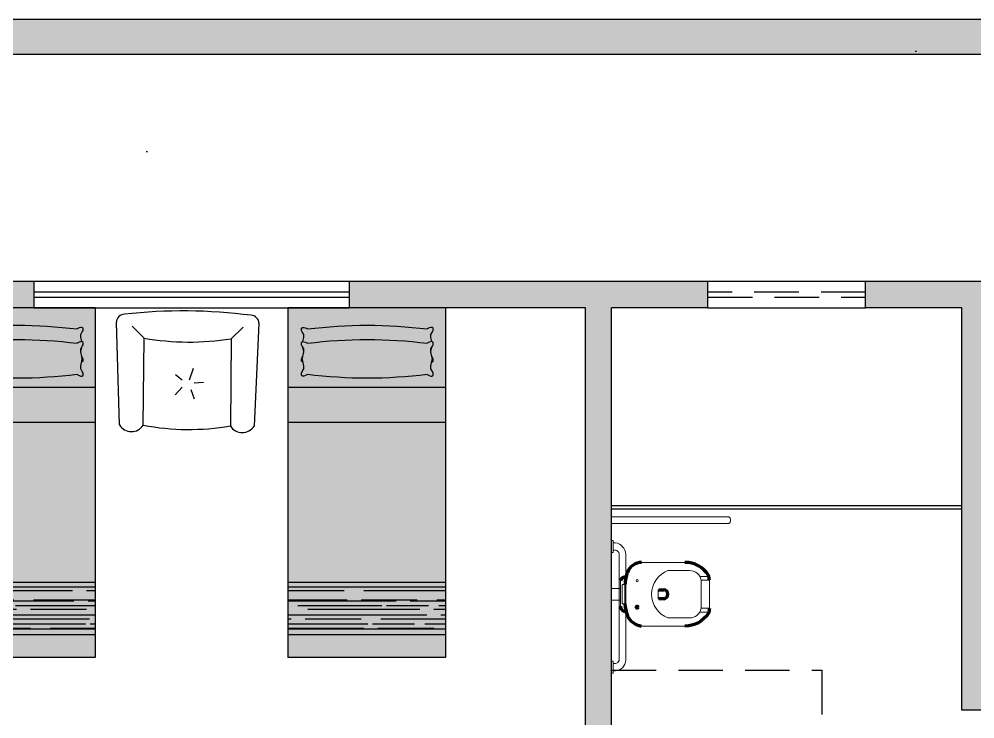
# Model space of a CAD drawing. Header units: centimetres. Extents: x 0 to 1814864, y -139216 to 99734.
# Drawn here: x 905566 to 906112, y 12291 to 12691 of the extents above; entities that cross this region are included whole.
import ezdxf

# ---------------------------------------------------------------- set-up
doc = ezdxf.new("R2010")
doc.units = ezdxf.units.CM
doc.header["$LTSCALE"] = 4
doc.linetypes.add('DASHED2', pattern=[9.524999999999999, 6.35, -3.175])
for name, color, linetype in [('0.1', 1, 'Continuous'), ('0.2', 2, 'Continuous'), ('0.4', 4, 'Continuous'), ('0.6', 6, 'Continuous'), ('04', 254, 'Continuous'), ('AIT-LAY-HTC', 254, 'Continuous'), ('PDF1_PH - Metal', 253, 'Continuous'), ('PROJEÇÕES', 1, 'DASHED2')]:
    doc.layers.add(name, color=color, linetype=linetype)
doc.layers.add('PDF1_PH - Alv Construir', color=6, linetype='Continuous', lineweight=40)

# ---------------------------------------------------------------- blocks, each defined once
blk = doc.blocks.new('Barra 3')
at = {"layer": 'PDF1_PH - Metal', "lineweight": 9}
for points in [[(19245.14185772219, 25719.83539646618), (19251.99860171888, 25719.83539646618), (19251.99860171888, 25718.97830346659), (19245.14185772219, 25718.97830346659)], [(19314.99755293517, 25719.83539646618), (19321.85473288964, 25719.83539646618), (19321.85473288964, 25718.97830346659), (19314.99755293517, 25718.97830346659)]]:
    blk.add_lwpolyline(points, close=True, dxfattribs=at)
for points in [[(19246.42749722157, 25717.69266396721), (19246.42749722157, 25718.97830346659)], [(19250.7129622195, 25717.69266396721), (19250.7129622195, 25718.97830346659)], [(19316.28319243454, 25717.69266396721), (19316.28319243454, 25718.97830346659)], [(19320.56909339026, 25717.69266396721), (19320.56909339026, 25718.97830346659)], [(19252.85569471847, 25715.54993146825), (19314.56900643537, 25715.54993146825)], [(19252.85569471847, 25711.69301297011), (19314.56900643537, 25711.69301297011)]]:
    blk.add_lwpolyline(points, dxfattribs=at)
for centre, radius, start, end in [((19253.42461139982, 25718.7625743121), 7.078440150872955, 188.6936103182999, 267.1299358179983), ((19253.00712313949, 25717.84408480383), 2.29914551384984, 183.773530933657, 266.2235994042778), ((19314.35059962556, 25717.91549670232), 6.222484964168509, 270.0360541296536, 357.9477482445207), ((19313.99598297072, 25717.76538724945), 2.288361905274916, 284.5016396748188, 358.1815433945518)]:
    blk.add_arc(centre, radius, start, end, dxfattribs=at)
blk = doc.blocks.new('bacia sanit')
at = {"layer": 'PDF1_PH - Metal', "lineweight": 9}
for points in [[(16873.71107896911, 24771.42362813914), (16898.99663033026, 24771.42362813914)], [(16889.13962487723, 24766.70918068363), (16889.56817137702, 24766.70918068363), (16889.99671787682, 24766.70918068363), (16890.42526437661, 24766.70918068363), (16890.8538108764, 24766.70918068363), (16899.42517683005, 24766.70918068363), (16899.85372332984, 24766.70918068363), (16900.28226982964, 24766.70918068363), (16900.71081632943, 24766.70918068363), (16901.13936282922, 24766.70918068363), (16901.56790932902, 24766.70918068363)], [(16861.71134101713, 24745.84860314918), (16861.71134101713, 24746.138076778), (16861.71134101713, 24759.85243668694), (16861.71134101713, 24760.70952968653)], [(16912.78775159359, 24763.28080868529), (16907.66906866406, 24763.28080868529)], [(16908.42508928349, 24761.13807618632), (16912.71055428142, 24761.13807618632), (16913.13910078121, 24761.13807618632)], [(16908.42508928349, 24761.13807618632), (16908.42508928349, 24760.70952968653), (16908.42508928349, 24760.28098318673), (16908.42508928349, 24759.85243668694), (16908.42508928349, 24759.42389018715), (16908.42508928349, 24758.99490772958), (16908.42508928349, 24758.56636122978), (16908.42508928349, 24758.13781472999), (16908.42508928349, 24757.7092682302), (16908.42508928349, 24757.2807217304), (16908.42508928349, 24756.85217523061), (16908.42508928349, 24756.42362873082)], [(16913.13910078121, 24761.13807618632), (16913.13910078121, 24760.70952968653), (16913.13910078121, 24760.28098318673), (16913.13910078121, 24759.85243668694), (16913.13910078121, 24759.42389018715), (16913.13910078121, 24758.99490772958), (16913.13910078121, 24758.56636122978), (16913.13910078121, 24758.13781472999), (16913.13910078121, 24757.7092682302), (16913.13910078121, 24757.2807217304), (16913.13910078121, 24756.85217523061), (16913.13910078121, 24756.42362873082), (16913.13910078121, 24755.99508223102), (16913.13910078121, 24755.56653573123), (16913.13910078121, 24755.13798923144), (16913.13910078121, 24754.70944273164), (16913.13910078121, 24754.28089623185), (16913.13910078121, 24753.85234973206), (16913.13910078121, 24753.42380323226), (16913.13910078121, 24752.99525673247), (16913.13910078121, 24752.56671023268), (16913.13910078121, 24752.13816373288), (16913.13910078121, 24751.70961723309), (16913.13910078121, 24751.2810707333), (16913.13910078121, 24750.85252423351), (16913.13910078121, 24750.42397773371), (16913.13910078121, 24749.99543123392), (16913.13910078121, 24749.56688473413), (16913.13910078121, 24749.13833823433), (16913.13910078121, 24748.70979173454), (16913.13910078121, 24748.28080927696), (16913.13910078121, 24747.85226277717), (16913.13910078121, 24747.42371627738), (16913.13910078121, 24746.99516977758), (16913.13910078121, 24746.56662327779), (16913.13910078121, 24746.138076778), (16913.13910078121, 24745.7095302782), (16913.13910078121, 24745.28098377841), (16913.13910078121, 24744.85243727862)], [(16861.71134101713, 24756.42362873082), (16856.56878301961, 24756.42362873082)], [(16862.56843401671, 24758.13781472999), (16862.56843401671, 24757.7092682302), (16862.56843401671, 24757.2807217304), (16862.56843401671, 24748.70979173454), (16862.56843401671, 24748.28080927696), (16862.56843401671, 24747.85226277717)], [(16862.99698051651, 24747.42415223516), (16862.99698051651, 24747.42371627738), (16863.4255270163, 24747.42371627738), (16863.85407351609, 24747.42371627738), (16864.28262001589, 24747.42371627738), (16864.28262001589, 24752.99525673247), (16864.28262001589, 24758.56636122978), (16863.85407351609, 24758.56636122978), (16863.4255270163, 24758.56636122978), (16862.99698051651, 24758.56636122978)], [(16884.42517742173, 24750.42397773371), (16883.99663092193, 24750.42397773371), (16883.56808442214, 24750.42397773371), (16883.56808442214, 24750.85252423351), (16883.56808442214, 24751.2810707333), (16883.56808442214, 24751.70961723309), (16883.56808442214, 24752.13816373288), (16883.56808442214, 24752.56671023268), (16883.56808442214, 24752.99525673247), (16883.56808442214, 24753.42380323226), (16883.56808442214, 24753.85234973206), (16883.56808442214, 24754.28089623185), (16883.56808442214, 24754.70944273164), (16883.56808442214, 24755.13798923144), (16883.56808442214, 24755.56653573123), (16883.99663092193, 24755.56653573123), (16883.99744104298, 24755.56734585228)], [(16908.42508928349, 24756.42362873082), (16908.42508928349, 24755.99508223102), (16908.42508928349, 24755.56653573123), (16908.42508928349, 24755.13798923144), (16908.42508928349, 24754.70944273164), (16908.42508928349, 24754.28089623185), (16908.42508928349, 24753.85234973206), (16908.42508928349, 24753.42380323226), (16908.42508928349, 24752.99525673247), (16908.42508928349, 24752.56671023268), (16908.42508928349, 24752.13816373289), (16908.42508928349, 24751.70961723309), (16908.42508928349, 24751.2810707333), (16908.42508928349, 24750.85252423351), (16908.42508928349, 24749.99543123392)], [(16861.71134101713, 24749.56688473413), (16856.56878301961, 24749.56688473413)], [(16908.42508928349, 24749.99543123392), (16908.42508928349, 24749.56688473413), (16908.42508928349, 24749.13833823433), (16908.42508928349, 24748.70979173454), (16908.42508928349, 24748.28080927696), (16908.42508928349, 24747.85226277717), (16908.42508928349, 24747.42371627738), (16908.42508928349, 24746.99516977758), (16908.42508928349, 24746.56662327779), (16908.42508928349, 24746.138076778), (16908.42508928349, 24745.7095302782), (16908.42508928349, 24745.28098377841), (16908.42508928349, 24744.85243727862)], [(16908.42508928349, 24744.85243727862), (16912.71055428142, 24744.85243727862), (16913.13910078121, 24744.85243727862)], [(16908.42508928349, 24744.85243727862), (16912.71055428142, 24744.85243727862), (16913.13910078121, 24744.85243727862)], [(16901.56790932902, 24739.28133278131), (16901.13936282922, 24739.28133278131), (16900.71081632943, 24739.28133278131), (16900.28226982964, 24739.28133278131), (16899.42517683005, 24739.28133278131), (16890.8538108764, 24739.28133278131), (16890.42526437661, 24739.28133278131), (16889.99671787682, 24739.28133278131), (16889.56817137702, 24739.28133278131), (16889.13962487723, 24739.28133278131)], [(16912.7877515936, 24742.70970477966), (16907.6148770092, 24742.70970477966)], [(16898.99663033026, 24734.5668853258), (16873.71107896911, 24734.5668853258)]]:
    blk.add_lwpolyline(points, dxfattribs=at)
at = {"layer": 'PDF1_PH - Metal', "lineweight": 211}
for points in [[(16913.13910078121, 24761.13807618632, 0.08652374986579098), (16912.5601488466, 24763.93430940064, 0.2649056019258861), (16898.99663033026, 24771.42362813914)], [(16913.13910078121, 24744.85243727862, -0.08652374986579098), (16912.5601488466, 24742.0562040643, -0.2649056019258861), (16898.99663033026, 24734.5668853258)]]:
    blk.add_lwpolyline(points, format="xyb", dxfattribs=at)
blk.add_lwpolyline([(16889.13962487723, 24752.99525673247), (16889.13962487723, 24752.99525673247), (16889.13962487723, 24752.99525673247)], dxfattribs=at)
at = {"layer": 'PDF1_PH - Metal', "lineweight": 9}
blk.add_circle((16871.35429119914, 24760.92358495753), 0.6430377285807504, dxfattribs=at)
at = {"layer": 'PDF1_PH - Metal', "lineweight": 211}
blk.add_circle((16871.35429119914, 24745.4954750072), 0.6430377285807504, dxfattribs=at)
for centre, radius, start, end in [((16873.97755076072, 24762.47483464584), 8.94849855074624, 90.32165930592623, 157.8055529537156), ((16890.78227264866, 24757.22271283105), 26.53369519454447, 161.0139296208047, 177.0973389625547), ((16864.79572645151, 24759.86013423894), 3.199203984476569, 88.16607237225546, 164.6032088854475), ((16885.37709123892, 26015.0748689311), 1259.508278705145, 269.9347230283288, 270.0652769716712), ((16886.54773971925, 24752.99569269004), 2.585261260353408, 275.8679396431668, 84.13206045255166), ((16885.37709123892, 23700.8345760275), 1049.590382611246, 89.92166763752519, 90.07833236247481), ((16864.7720442973, 24745.99333996359), 3.064123580200214, 177.2925714783312, 274.2592874148013), ((16892.19590696531, 24749.58474156546), 27.99681443693976, 184.4269647530196, 198.8012709750274), ((16875.20220854027, 24744.92084199191), 10.46077846249875, 204.6269905978502, 261.8048702837525)]:
    blk.add_arc(centre, radius, start, end, dxfattribs=at)
at = {"layer": 'PDF1_PH - Metal', "lineweight": 9}
for centre, radius, start, end in [((16894.39901415799, 24752.99525673247), 14.6878482339949, 110.9821810202764, 249.0178189797236), ((16901.64556657512, 24759.7991413133), 6.910475725114796, 11.17196656108775, 90.64388130159239), ((16862.9969805165, 24758.13781472999), 0.4285464997919917, 89.99999999951359, 180), ((16862.9969805165, 24747.85269873495), 0.4285464997919917, 180, 270.0000000004864), ((16901.64556657512, 24746.19137215165), 6.910475725128292, 269.3561186984086, 348.8280334388647)]:
    blk.add_arc(centre, radius, start, end, dxfattribs=at)
blk = doc.blocks.new('CAMA-SOLTEIRO')
h = blk.add_hatch()
h.set_pattern_fill('AR-RROOF', color=256, scale=0.08, style=0)
h.set_pattern_definition([(0, (-259.2971654992087, -62.25848343646964), (0.176, 0.08), [1.2, -0.16, 0.4, -0.08]), (0, (-259.1907654992087, -62.21848343646964), (-0.08, 0.1064), [0.24, -0.0264, 0.48, -0.06]), (0, (-259.2571654992087, -62.19048343646964), (0.416, 0.0536), [0.64, -0.112, 0.32, -0.08])])
h.paths.add_polyline_path([(0.4499999999999886, -1.569999999997059), (-0.4500000000000455, -1.569999999997044), (-0.4500000000000455, -1.869999999999941), (0.4499999999999886, -1.869999999999969)])
at = {"layer": 'AIT-LAY-HTC'}
h = blk.add_hatch(color=254, dxfattribs=at)
h.paths.add_polyline_path([(0.4499999999999886, -0.6535763996212509), (-0.4499999999999886, -0.6535763996212509), (-0.4499999999999886, -1.569999999997044), (0.4499999999999886, -1.569999999997044)])
h.paths.add_polyline_path([(0.4499999999999886, -2.131628207280301e-14), (-0.4499999999999886, -7.105427357601002e-15), (-0.4500000000000455, -0.4535763996212623), (0.4499999999999886, -0.4535763996212623)])
h.paths.add_polyline_path([(0.3716982436171747, -0.373121244349754), (0.3723867664295994, -0.3861706267807321), (0.3655536251368972, -0.390699628518469), (0.3589239480322135, -0.390246726289142), (0.3496964401738865, -0.3873305654911334), (0.3375292817262334, -0.3814624037465322, -0.06240135273612517), (-0.3458491167673401, -0.3814624037465322), (-0.3580162752151068, -0.3873305654911476), (-0.3672437830732633, -0.3902467262891278), (-0.3738734601780038, -0.3906996285184547), (-0.3807066014707061, -0.3861706267807179), (-0.3800180786582814, -0.3731212443497398), (-0.3760551388454587, -0.3650755000255188), (-0.3677125645626802, -0.3491925823837292), (-0.367078841438115, -0.3321323483973302), (-0.3724699016728437, -0.3091402599489683), (-0.3738734601780038, -0.3092361431671051), (-0.3807066014707061, -0.3047071414293683), (-0.3800180786582814, -0.2916577589983902), (-0.3760551388454587, -0.2836120146741834), (-0.3731809529210182, -0.2781400276378534), (-0.3671426902825488, -0.2523877149917055), (-0.3671057082908646, -0.2513921359974702), (-0.3671426902825488, -0.2503965570033344), (-0.373180952921075, -0.2246442443571155), (-0.3760551388455156, -0.2191722573209276), (-0.3800180786582814, -0.2111265129965787), (-0.3807066014707061, -0.1980771305656006), (-0.3738734601780038, -0.1935481288278922), (-0.3724699016728437, -0.1936440120460148), (-0.367078841438115, -0.1706519235976387), (-0.3677125645626802, -0.1535916896112397), (-0.3760551388455156, -0.1377087719694785), (-0.3800180786582814, -0.1296630276452575), (-0.3807066014707061, -0.116613645214251), (-0.3738734601780038, -0.1120846434765284), (-0.3672437830733202, -0.1125375457058411), (-0.3580162752149931, -0.1154537065038497), (-0.3458491167673401, -0.1213218682484509, -0.06240135273612597), (0.3375292817262334, -0.1213218682484509), (0.3496964401739433, -0.1154537065038497), (0.3589239480322135, -0.1125375457058553), (0.3655536251368972, -0.1120846434765284), (0.3723867664295994, -0.1166136452142652), (0.3716982436171747, -0.1296630276452575), (0.3677353038042952, -0.1377087719695922), (0.3593927295215735, -0.1535916896112681), (0.3587590063970083, -0.1706519235976671), (0.364150066631737, -0.193644012046029), (0.3655536251368972, -0.193548128827878), (0.3723867664295994, -0.1980771305656006), (0.3716982436171747, -0.2111265129965929), (0.3677353038042384, -0.2191722573211123), (0.3648611178799115, -0.2246442443571297), (0.3588228552414421, -0.250396557003306), (0.358785873249758, -0.251392135997456), (0.3588228552414421, -0.2523877149917482), (0.3648611178799115, -0.2781400276378392), (0.3677353038042952, -0.2836120146742545), (0.3716982436171747, -0.2916577589984044), (0.3723867664295994, -0.3047071414293683), (0.3655536251368972, -0.3092361431670909), (0.364150066631737, -0.3091402599489825), (0.3587590063970083, -0.3321323483973586), (0.3593927295215735, -0.3491925823837292), (0.3677353038044657, -0.3650755000253483)], flags=16)
h.paths.add_polyline_path([(-0.4500000000000455, -1.869999999999926), (-0.4499999999999886, -1.99999999999995), (0.4499999999999886, -1.99999999999995), (0.4499999999999886, -1.869999999999969)])
h = blk.add_hatch(color=252, dxfattribs=at)
edge = h.paths.add_edge_path()
edge.add_line((0.3677353038042384, -0.1377087719696206), (0.3716982436171179, -0.1296630276452433))
edge.add_line((0.3716982436171747, -0.1296630276452433), (0.3723867664295994, -0.1166136452142652))
edge.add_line((0.3723867664295994, -0.1166136452142652), (0.3655536251368972, -0.1120846434765284))
edge.add_line((0.3655536251368972, -0.1120846434765284), (0.3589239480322135, -0.1125375457058411))
edge.add_line((0.3589239480322135, -0.1125375457058553), (0.3496964401739433, -0.1154537065038497))
edge.add_line((0.3496964401739433, -0.1154537065038355), (0.3375292817262334, -0.1213218682484509))
edge.add_ellipse((-0.004159917520553336, -2.848495806804841), major_axis=(1.943480023054445, 1.943480023054444), ratio=0.9999999999999957, start_angle=37.85859147788927, end_angle=52.14140852211052)
edge.add_line((-0.3458491167673401, -0.1213218682484651), (-0.35801627521505, -0.1154537065038497))
edge.add_line((-0.35801627521505, -0.1154537065038497), (-0.3672437830732633, -0.1125375457058553))
edge.add_line((-0.3672437830733202, -0.1125375457058553), (-0.3738734601780607, -0.1120846434765284))
edge.add_line((-0.3738734601780607, -0.1120846434765426), (-0.380706601470763, -0.116613645214251))
edge.add_line((-0.3807066014707061, -0.116613645214251), (-0.3800180786582814, -0.1296630276452433))
edge.add_line((-0.3800180786582814, -0.1296630276452433), (-0.3760551388454587, -0.1377087719697059))
edge.add_line((-0.3760551388454019, -0.1377087719697201), (-0.3677125645626802, -0.1535916896112681))
edge.add_line((-0.3677125645626802, -0.1535916896112681), (-0.367078841438115, -0.1706519235976671))
edge.add_line((-0.367078841438115, -0.1706519235976671), (-0.3724699016728437, -0.1936440120460148))
edge.add_line((-0.3724699016728437, -0.1936440120460148), (-0.3672437830733202, -0.1940010310572049))
edge.add_line((-0.3672437830733202, -0.1940010310572049), (-0.35801627521505, -0.1969171918551993))
edge.add_line((-0.35801627521505, -0.1969171918551993), (-0.3458491167673401, -0.2027853535998148))
edge.add_ellipse((-0.004159917520553336, -2.929959292156191), major_axis=(1.943480023054446, 1.943480023054447), ratio=0.9999999999999976, start_angle=37.85859147788932, end_angle=52.14140852211062, ccw=False)
edge.add_line((0.3375292817262334, -0.2027853535998148), (0.3496964401739433, -0.1969171918551851))
edge.add_line((0.3496964401739433, -0.1969171918551709), (0.3589239480322703, -0.1940010310572049))
edge.add_line((0.3589239480322135, -0.1940010310572049), (0.364150066631737, -0.193644012046029))
edge.add_line((0.364150066631737, -0.193644012046029), (0.3587590063970083, -0.1706519235976671))
edge.add_line((0.3587590063970083, -0.1706519235976671), (0.3593927295215735, -0.1535916896112681))
edge.add_line((0.3593927295215735, -0.1535916896112681), (0.3677353038042952, -0.1377087719696206))
edge = h.paths.add_edge_path()
edge.add_line((0.3585894172769599, -0.2513921359974987), (0.3588228552414421, -0.250396557003306))
edge.add_line((0.3588228552414421, -0.250396557003306), (0.3593927295215735, -0.2350551749626035))
edge.add_line((0.3593927295215735, -0.2350551749626035), (0.367735303804352, -0.2191722573207713))
edge.add_line((0.367735303804352, -0.2191722573207713), (0.3716982436171747, -0.2111265129966071))
edge.add_line((0.3716982436171747, -0.2111265129966071), (0.3723867664295994, -0.198077130565629))
edge.add_line((0.3723867664295994, -0.198077130565629), (0.3655536251368972, -0.1935481288278922))
edge.add_line((0.3655536251368972, -0.193548128827878), (0.3589239480322135, -0.1940010310571907))
edge.add_line((0.3589239480322135, -0.1940010310572049), (0.3496964401739433, -0.1969171918551993))
edge.add_line((0.3496964401739433, -0.1969171918551993), (0.3375292817262334, -0.2027853535998148))
edge.add_ellipse((-0.004159917520553336, -2.929959292156191), major_axis=(1.94348002305446, 1.94348002305446), ratio=0.9999999999999964, start_angle=37.85859147788919, end_angle=52.14140852211058)
edge.add_line((-0.3458491167673401, -0.2027853535998148), (-0.3580162752149931, -0.1969171918552135))
edge.add_line((-0.3580162752149931, -0.1969171918552135), (-0.3672437830733202, -0.1940010310571907))
edge.add_line((-0.3672437830733202, -0.1940010310571907), (-0.3738734601780038, -0.1935481288278638))
edge.add_line((-0.3738734601780038, -0.193548128827878), (-0.3807066014707061, -0.1980771305656006))
edge.add_line((-0.3807066014707061, -0.1980771305656006), (-0.3800180786582814, -0.2111265129965929))
edge.add_line((-0.3800180786582814, -0.2111265129965929), (-0.376055138845345, -0.2191722573210413))
edge.add_line((-0.376055138845345, -0.2191722573210413), (-0.3677125645626802, -0.2350551749625893))
edge.add_line((-0.3677125645626802, -0.2350551749626035), (-0.3671426902825488, -0.250396557003306))
edge.add_line((-0.3671426902825488, -0.2503965570032918), (-0.3669092523180666, -0.2513921359974702))
edge.add_line((-0.3669092523180666, -0.2513921359974702), (-0.3732120659238944, -0.278272720073609))
edge.add_line((-0.3732120659238944, -0.278272720073609), (-0.3759659441697067, -0.2921238786731593))
edge.add_line((-0.3759659441697067, -0.2921238786731593), (-0.3732120659238944, -0.3059750372728232))
edge.add_line((-0.3732120659238944, -0.3059750372728232), (-0.367078841438115, -0.3321323483973302))
edge.add_line((-0.367078841438115, -0.3321323483973302), (-0.3677125645626802, -0.3491925823837292))
edge.add_line((-0.3677125645626802, -0.3491925823837292), (-0.3760551388454587, -0.3650755000255756))
edge.add_line((-0.3760551388454587, -0.3650755000255756), (-0.3800180786582814, -0.3731212443497398))
edge.add_line((-0.3800180786582814, -0.3731212443497398), (-0.3807066014707061, -0.3861706267807179))
edge.add_line((-0.3807066014707061, -0.3861706267807179), (-0.3738734601780607, -0.3906996285184547))
edge.add_line((-0.3738734601780607, -0.390699628518469), (-0.3672437830733202, -0.390246726289142))
edge.add_line((-0.3672437830733202, -0.3902467262891278), (-0.35801627521505, -0.3873305654911192))
edge.add_line((-0.3580162752149931, -0.3873305654911192), (-0.3458491167673401, -0.381462403746518))
edge.add_ellipse((-0.004159917520553336, 2.345711534809816), major_axis=(1.943480023054408, 1.943480023054407), ratio=0.9999999999999963, start_angle=217.8585914778892, end_angle=232.1414085221106)
edge.add_line((0.3375292817262334, -0.3814624037465322), (0.3496964401739433, -0.3873305654911476))
edge.add_line((0.3496964401739433, -0.3873305654911476), (0.3589239480321567, -0.390246726289142))
edge.add_line((0.3589239480321567, -0.390246726289142), (0.3655536251368403, -0.3906996285184832))
edge.add_line((0.3655536251368972, -0.390699628518469), (0.3723867664295994, -0.3861706267807321))
edge.add_line((0.3723867664295994, -0.3861706267807321), (0.3716982436171747, -0.373121244349754))
edge.add_line((0.3716982436171747, -0.3731212443497398), (0.3677353038042384, -0.3650755000254762))
edge.add_line((0.3677353038042384, -0.3650755000254762), (0.3593927295215735, -0.3491925823837292))
edge.add_line((0.3593927295215735, -0.3491925823837292), (0.3587590063970083, -0.3321323483973302))
edge.add_line((0.3587590063970083, -0.3321323483973444), (0.3648922308827878, -0.3059750372727663))
edge.add_line((0.3648922308827878, -0.3059750372727521), (0.3676461091286001, -0.2921238786731735))
edge.add_line((0.3676461091286001, -0.2921238786731735), (0.3648922308827878, -0.2782727200736659))
edge.add_line((0.3648922308827878, -0.2782727200736659), (0.3585894172769599, -0.2513921359974987))
for points in [[(0.4499999999999886, -0.6535763996212509), (0.4499999999999886, -0.4535763996212623), (-0.4499999999999886, -0.4535763996212623), (-0.4499999999999886, -0.6535763996212509)], [(-0.4499999999999886, -1.569999999997044), (0.4499999999999886, -1.569999999997044), (0.4499999999999886, -1.869999999999955), (-0.4499999999999886, -1.869999999999955)]]:
    blk.add_hatch(color=252, dxfattribs=at).paths.add_polyline_path(points)
for p, q in [((-0.4500000000000455, 7.105427357601002e-15), (0.4499999999999886, -7.105427357601002e-15)), ((-0.4500000000000455, 7.105427357601002e-15), (-0.4499999999999886, -1.99999999999995)), ((0.4499999999999886, -7.105427357601002e-15), (0.4499999999999886, -1.99999999999995)), ((0.4499999999999886, -0.05000000000000426), (0.4499999999999886, -1.949999999999953)), ((0.4499999999999886, -0.4535763996212623), (-0.4499999999999886, -0.4535763996212623)), ((0.4499999999999886, -0.6535763996212509), (-0.4499999999999886, -0.6535763996212509)), ((-0.4499999999999886, -1.569999999997044), (0.4499999999999886, -1.569999999997044)), ((-0.4499999999999886, -1.869999999999941), (0.4499999999999886, -1.869999999999955)), ((-0.4499999999999886, -1.99999999999995), (0.4499999999999886, -1.99999999999995))]:
    blk.add_line(p, q)
for points in [[(-0.3724699016728437, -0.1936440120460148), (-0.367078841438115, -0.1706519235976529), (-0.3677125645626802, -0.1535916896112539), (-0.3760551388454587, -0.1377087719695353), (-0.3800180786582814, -0.1296630276452433), (-0.3807066014707061, -0.1166136452142652), (-0.3738734601780038, -0.1120846434765284), (-0.3672437830733202, -0.1125375457058553), (-0.35801627521505, -0.1154537065038497), (-0.3458491167673401, -0.1213218682484651)], [(0.364150066631737, -0.1936440120460148), (0.3587590063970083, -0.1706519235976671), (0.3593927295215735, -0.1535916896112539), (0.3677353038042952, -0.1377087719695496), (0.3716982436171747, -0.1296630276452575), (0.3723867664295994, -0.1166136452142652), (0.3655536251368972, -0.1120846434765284), (0.3589239480322135, -0.1125375457058553), (0.3496964401739433, -0.1154537065038497), (0.3375292817262334, -0.1213218682484651)], [(-0.3458491167673401, -0.3814624037465322), (-0.35801627521505, -0.3873305654911476), (-0.3672437830733202, -0.3902467262891278), (-0.3738734601780038, -0.3906996285184547), (-0.3807066014707061, -0.3861706267807179), (-0.3800180786582814, -0.3731212443497398), (-0.3760551388454587, -0.3650755000254478), (-0.3677125645626802, -0.3491925823837292), (-0.367078841438115, -0.3321323483973302), (-0.3732120659238944, -0.3059750372727663), (-0.3759659441697067, -0.2921238786731593), (-0.3732120659238944, -0.2782727200735664), (-0.367078841438115, -0.2521154089490025), (-0.3677125645626802, -0.2350551749626035), (-0.3760551388454587, -0.219172257320885), (-0.3800180786582814, -0.2111265129965929), (-0.3807066014707061, -0.1980771305656148), (-0.3738734601780038, -0.193548128827878), (-0.3672437830733202, -0.1940010310572049), (-0.35801627521505, -0.1969171918551993), (-0.3458491167673401, -0.2027853535998148)], [(0.3375292817262334, -0.3814624037465322), (0.3496964401739433, -0.3873305654911476), (0.3589239480322135, -0.390246726289142), (0.3655536251368972, -0.390699628518469), (0.3723867664295994, -0.3861706267807321), (0.3716982436171747, -0.373121244349754), (0.3677353038042952, -0.365075500025462), (0.3593927295215735, -0.3491925823837434), (0.3587590063970083, -0.3321323483973444), (0.3648922308827878, -0.3059750372727805), (0.3676461091286001, -0.2921238786731735), (0.3648922308827878, -0.2782727200735806), (0.3587590063970083, -0.2521154089490167), (0.3593927295215735, -0.2350551749626035), (0.3677353038042952, -0.219172257320885), (0.3716982436171747, -0.2111265129966071), (0.3723867664295994, -0.1980771305656148), (0.3655536251368972, -0.193548128827878), (0.3589239480322135, -0.1940010310572049), (0.3496964401739433, -0.1969171918551993), (0.3375292817262334, -0.2027853535998148)], [(-0.3671426902825488, -0.2523877149916771), (-0.367078841438115, -0.2506688630459806), (-0.373180952921075, -0.2246442443571155)], [(0.3588228552414421, -0.2523877149916913), (0.3587590063970083, -0.2506688630459948), (0.3648611178799115, -0.2246442443571155)], [(-0.3724699016728437, -0.3091402599489825), (-0.3738734601780038, -0.3092361431671051), (-0.3807066014707061, -0.3047071414293683), (-0.3800180786582814, -0.2916577589983902), (-0.3760551388454587, -0.2836120146740981), (-0.373180952921075, -0.2781400276378818)], [(0.364150066631737, -0.3091402599489825), (0.3655536251368972, -0.3092361431671051), (0.3723867664295994, -0.3047071414293825), (0.3716982436171747, -0.2916577589983902), (0.3677353038042952, -0.2836120146740981), (0.3648611178799115, -0.2781400276378818)]]:
    blk.add_lwpolyline(points)
for centre, radius, start, end in [((-0.004159917520553336, -2.848495806804841), 2.748495806804713, 82.85859147788834, 97.14140852211166), ((-0.004159917520553336, -2.929959292156191), 2.748495806804713, 82.85859147788834, 97.14140852211166), ((-0.004159917520553336, 2.345711534809816), 2.748495806804664, 262.8585914778884, 277.1414085221116)]:
    blk.add_arc(centre, radius, start, end)
blk = doc.blocks.new('Poltrona08')
for p, q in [((-49.37355434940944, -15.72616752609145), (-49.37355434940944, 39.27383247390898)), ((5.626445650590281, 39.27383247390898), (5.626445650590281, -15.72616752609145)), ((-20.37521952551106, 13.07900181849368), (-18.02898095166735, 20.58190801911918)), ((-29.2909328934294, 16.36152345113095), (-25.06770044392762, 13.07900181849368)), ((-25.06770044392762, 8.389687141740989), (-29.2909328934294, 3.700372464987946)), ((-19.43672258768149, 6.982894097625572), (-17.27983121032299, 1.207633293280477)), ((-17.55973248275292, 11.20327594779246), (-11.45950615759236, 11.67220877437826))]:
    blk.add_line(p, q)
for points in [[(-64.37355434940893, -15.72616752609145), (-66.8735543494095, 49.27383247390912)], [(23.12644565059071, 49.27383247390912), (20.62644565059085, -15.72616752609145)], [(-49.37355434940943, 39.27383247390898), (-56.87355434940936, 46.77383247390891)], [(5.626445650590281, 39.27383247390898), (13.12644565059021, 46.77383247390891)]]:
    blk.add_lwpolyline(points)
for centre, radius, start, end in [((-21.87355434940922, -276.1504985630796), 332.8366544436498, 83.0975626029274, 96.90243739707266), ((-61.87355434940979, 49.27383247390912), 4.999999999999893, 89.99999999999795, 179.9999999999999), ((18.12644565059099, 49.27383247390912), 4.999999999999893, 0, 90.00000000000203), ((-21.87355434940922, 208.7364681285423), 171.6794538755731, 260.782525588539, 279.2174744114608), ((-56.87355434940866, -11.05950085942512), 8.833333333333096, 211.8907918018441, 328.1092081981547), ((-21.87355434940887, 134.2738324739405), 152.5000000000315, 259.6111421845325, 280.3888578154674), ((13.12644565059056, -11.05950085942476), 8.833333333333284, 211.8907918018461, 328.1092081981539)]:
    blk.add_arc(centre, radius, start, end)

msp = doc.modelspace()

# ---------------------------------------------------------------- hatches: boundary and pattern name
at = {"layer": '0.2', "true_color": 0x000000}
h = msp.add_hatch(color=18, dxfattribs=at)
h.dxf.hatch_style = 1
h.paths.add_polyline_path([(900938.6703317886, 12671.47670687521), (913893.3984030362, 12671.47670687522), (913069.3399238586, 10295.20962031729), (912810.2381209758, 10295.20962031729), (912810.2381209758, 10275.20962031729), (913083.5726628432, 10275.20962031729), (913921.5026210954, 12691.47670687522), (900921.062621098, 12691.47670687522), (900539.1768547148, 9701.927128932926), (900558.7788920754, 9701.98071553644)])
h = msp.add_hatch(color=18, dxfattribs=at)
h.dxf.hatch_style = 1
h.paths.add_polyline_path([(902617.0019350427, 11941.55647321635), (902349.0019350427, 11941.55647321635), (902349.0019350427, 11846.55647321635), (902364.0019350427, 11846.55647321635), (902364.0019350427, 11866.55647321635), (902364.0019350427, 11926.55647321635), (902617.0019350427, 11926.55647321635)])
h.paths.add_polyline_path([(902822.0019350427, 11566.55647321635), (902762.0019350427, 11566.55647321635), (902762.0019350427, 11780.09188665551), (902762.0019350427, 11791.69509158889), (902747.0019350427, 11791.69509158889), (902747.0019350427, 11566.55647321635), (902364.0019350427, 11566.55647321635), (902364.0019350427, 11646.55647321635), (902349.0019350427, 11646.55647321635), (902349.0019350427, 11551.55647321635), (902762.0019350427, 11551.55647321635), (902822.0019350427, 11551.55647321635)])
h.paths.add_polyline_path([(902762.0019350427, 11926.55647321635), (902772.0019350427, 11926.55647321635), (902772.0019350427, 11941.55647321635), (902747.0019350427, 11941.55647321635), (902737.0019350427, 11941.55647321635), (902737.0019350427, 11926.55647321635), (902747.0019350427, 11926.55647321635), (902747.0019350427, 11791.69509158889), (902762.0019350427, 11791.69509158889)])
h.paths.add_polyline_path([(903167.0019350427, 11941.55647321635), (903022.0019350427, 11941.55647321635), (902892.0019350427, 11941.55647321635), (902892.0019350427, 11926.55647321635), (903022.0019350427, 11926.55647321635), (903022.0019350427, 11916.55647321635), (903037.0019350427, 11916.55647321635), (903037.0019350427, 11926.55647321635), (903167.0019350427, 11926.55647321635)])
h.paths.add_polyline_path([(903037.0019350427, 11791.69509158889), (903022.0019350427, 11791.69509158889), (903022.0019350427, 11566.55647321635), (902962.0019350427, 11566.55647321635), (902962.0019350427, 11551.55647321635), (903037.0019350427, 11551.55647321635), (903087.0019350427, 11551.55647321635), (903087.0019350427, 11566.55647321635), (903037.0019350427, 11566.55647321635)])
h.paths.add_polyline_path([(903367.0019350427, 11566.55647321635), (903312.0019350427, 11566.55647321635), (903312.0019350427, 11791.69509158889), (903297.0019350427, 11791.69509158889), (903297.0019350427, 11566.55647321635), (903247.0019350427, 11566.55647321635), (903247.0019350427, 11551.55647321635), (903312.0019350427, 11551.55647321635), (903367.0019350427, 11551.55647321635)])
h.paths.add_polyline_path([(903037.0019350427, 11826.55647321635), (903022.0019350427, 11826.55647321635), (903022.0019350427, 11791.69509158889), (903037.0019350427, 11791.69509158889)])
h.paths.add_polyline_path([(903847.0019350427, 11941.55647321635), (903512.0019350427, 11941.55647321635), (903297.0019350427, 11941.55647321635), (903287.0019350427, 11941.55647321635), (903287.0019350427, 11926.55647321635), (903297.0019350427, 11926.55647321635), (903297.0019350427, 11791.69509158889), (903312.0019350427, 11791.69509158889), (903312.0019350427, 11853.64202973348), (903312.0019350427, 11857.64202973348), (903312.0019350427, 11926.55647321635), (903512.0019350427, 11926.55647321635), (903512.0019350427, 11916.55647321635), (903527.0019350427, 11916.55647321635), (903527.0019350427, 11926.55647321635), (903847.0019350427, 11926.55647321635)])
h.paths.add_polyline_path([(903662.0019350427, 11566.55643869361), (903607.0019319042, 11566.55647321637), (903527.0019350427, 11566.55647321635), (903527.0019350427, 11791.69509158889), (903512.0019350427, 11791.69509158889), (903512.0019350427, 11566.55647321635), (903457.0019350427, 11566.55647321635), (903457.0019350427, 11551.55647321635), (903527.0019350427, 11551.55647321635), (903662.0019350427, 11551.55647321635)])
h.paths.add_polyline_path([(904047.0019350427, 11566.55647321635), (903992.0019350427, 11566.55647321635), (903992.0019350427, 11791.69509158889), (903977.0019350427, 11791.69509158889), (903977.0019350427, 11566.55647321635), (903842.0019350427, 11566.55647321635), (903842.0019350427, 11551.55647321635), (903992.0019350427, 11551.55647321635), (904047.0019350427, 11551.55647321635)])
h.paths.add_polyline_path([(903992.0019350427, 11926.55647321635), (904192.0019350427, 11926.55647321635), (904192.0019350427, 11916.55647321635), (904207.0019350427, 11916.55647321635), (904207.0019350427, 11926.55647321635), (904217.0019350427, 11926.55647321635), (904527.6049626519, 11926.55647321635), (904527.6049626519, 11941.55647321635), (904217.0019350427, 11941.55647321635), (903977.0019350427, 11941.55647321635), (903967.0019350427, 11941.55647321635), (903967.0019350427, 11926.55647321635), (903977.0019350427, 11926.55647321635), (903977.0019350427, 11791.69509158889), (903992.0019350427, 11791.69509158889), (903992.0019350427, 11853.64202973348), (903992.0019350427, 11857.64202973348)])
h.paths.add_polyline_path([(904342.0019350427, 11566.55643869361), (904287.0019319042, 11566.55647321637), (904207.0019350427, 11566.55647321635), (904207.0019350427, 11791.69509158889), (904192.0019350427, 11791.69509158889), (904192.0019350427, 11566.55647321635), (904137.0019350427, 11566.55647321635), (904137.0019350427, 11551.55647321635), (904207.0019350427, 11551.55647321635), (904342.0019350427, 11551.55647321635)])
h.paths.add_polyline_path([(904672.0019350427, 11791.69509158889), (904657.0019350427, 11791.69509158889), (904657.0019350427, 11566.55647321635), (904522.0019350427, 11566.55647321635), (904522.0019350427, 11551.55647321635), (904672.0019350427, 11551.55647321635)])
h.paths.add_polyline_path([(904672.0019350427, 11941.55647321635), (904647.6049626519, 11941.55647321635), (904647.6049626519, 11926.55647321635), (904657.0019350427, 11926.55647321635), (904657.0019350427, 11791.69509158889), (904672.0019350427, 11791.69509158889)])
h.paths.add_polyline_path([(902364.0019350427, 12526.47670687522), (902414.0019350427, 12526.47670687522), (902414.0019350427, 12541.47670687522), (902349.0019350427, 12541.47670687522), (902349.0019350427, 12151.47670687522), (902434.0019350427, 12151.47670687522), (902434.0019350427, 12166.47670687522), (902364.0019350427, 12166.47670687522)])
h.paths.add_polyline_path([(902579.0019350427, 12526.47670687522), (902624.0019350427, 12526.47670687522), (902624.0019350427, 12541.47670687522), (902564.0019350427, 12541.47670687522), (902514.0019350427, 12541.47670687522), (902514.0019350427, 12526.47670687522), (902564.0019350427, 12526.47670687522), (902564.0019350427, 12166.47670687522), (902554.0019350427, 12166.47670687522), (902554.0019350427, 12151.47670687522), (902579.0019350427, 12151.47670687522), (902699.0019350427, 12151.47670687522), (902699.0019350427, 12166.47670687522), (902579.0019350427, 12166.47670687522)])
h.paths.add_polyline_path([(902844.0019350427, 12466.47670687522), (902844.0019350427, 12526.47670687522), (902906.5019350427, 12526.47670687522), (902906.5019350427, 12541.47670687522), (902829.0019350427, 12541.47670687522), (902784.0019350427, 12541.47670687522), (902784.0019350427, 12526.47670687522), (902829.0019350427, 12526.47670687522), (902829.0019350427, 12166.47670687522), (902819.0019350427, 12166.47670687522), (902819.0019350427, 12151.47670687522), (902844.0019350427, 12151.47670687522), (903039.0019350427, 12151.47670687522), (903039.0019350427, 12166.47670687522), (902844.0019350427, 12166.47670687522)])
h.paths.add_polyline_path([(903184.0019350427, 12526.47670687522), (903239.0019350427, 12526.47670687522), (903239.0019350427, 12541.47670687522), (903169.0019350427, 12541.47670687522), (903106.5019350427, 12541.47670687522), (903106.5019350427, 12526.47670687522), (903169.0019350427, 12526.47670687522), (903169.0019350427, 12466.47670687522), (903169.0019350427, 12166.47670687522), (903159.0019350427, 12166.47670687522), (903159.0019350427, 12151.47670687522), (903184.0019350427, 12151.47670687522), (903399.0019350427, 12151.47670687522), (903719.0019350427, 12151.47670687522), (903719.0019350427, 12166.47670687522), (903399.0019350427, 12166.47670687522), (903399.0019350427, 12176.47670687522), (903384.0019350427, 12176.47670687522), (903384.0019350427, 12166.47670687522), (903184.0019350427, 12166.47670687522)])
h.paths.add_polyline_path([(903399.0019350427, 12526.47670687522), (903534.0019350427, 12526.47670687522), (903534.0019350427, 12541.47670687522), (903384.0019350427, 12541.47670687522), (903329.0019350427, 12541.47670687522), (903329.0019350427, 12526.47670687522), (903384.0019350427, 12526.47670687522), (903384.0019350427, 12296.47670687522), (903399.0019350427, 12296.47670687522)], flags=17)
h.paths.add_polyline_path([(903864.0019350427, 12526.47670687522), (903919.0019350427, 12526.47670687522), (903919.0019350427, 12541.47670687522), (903849.0019350427, 12541.47670687522), (903714.0019350427, 12541.47670687522), (903714.0019350427, 12526.47670687522), (903849.0019350427, 12526.47670687522), (903849.0019350427, 12166.47670687522), (903839.0019350427, 12166.47670687522), (903839.0019350427, 12151.47670687522), (903864.0019350427, 12151.47670687522), (904089.0019350427, 12151.47670687522), (904399.0019350427, 12151.47670687522), (904399.0019350427, 12166.47670687522), (904089.0019350427, 12166.47670687522), (904079.0019350427, 12166.47670687522), (904079.0019350427, 12176.47670687522), (904064.0019350427, 12176.47670687522), (904064.0019350427, 12166.47670687522), (903864.0019350427, 12166.47670687522)])
h.paths.add_polyline_path([(904079.0019350427, 12526.47670687522), (904214.0019350427, 12526.47670687522), (904214.0019350427, 12541.47670687522), (904064.0019350427, 12541.47670687522), (904009.0019350427, 12541.47670687522), (904009.0019350427, 12526.47670687522), (904064.0019350427, 12526.47670687522), (904064.0019350427, 12296.47670687522), (904079.0019350427, 12296.47670687522)], flags=17)
h.paths.add_polyline_path([(904544.0019350427, 12526.47670687521), (904599.0019350427, 12526.47670687521), (904599.0019350427, 12541.47670687521), (904529.0019350427, 12541.47670687521), (904394.0019350427, 12541.47670687522), (904394.0019350427, 12526.47670687522), (904529.0019350427, 12526.47670687522), (904529.0019350427, 12166.47670687522), (904519.0019350427, 12166.47670687522), (904519.0019350427, 12151.47670687522), (904544.0019350427, 12151.47670687522), (904769.0019350427, 12151.47670687521), (905079.0019350427, 12151.47670687521), (905079.0019350427, 12166.47670687521), (904759.0019350427, 12166.47670687521), (904759.0019350427, 12176.47670687521), (904744.0019350427, 12176.47670687521), (904744.0019350427, 12166.47670687521), (904544.0019350427, 12166.47670687521)])
h.paths.add_polyline_path([(904759.0019350427, 12526.47670687521), (904894.0019350427, 12526.47670687521), (904894.0019350427, 12541.47670687521), (904744.0019350427, 12541.47670687521), (904689.0019350427, 12541.47670687521), (904689.0019350427, 12526.47670687521), (904744.0019350427, 12526.47670687521), (904744.0019350427, 12296.47670687521), (904759.0019350427, 12296.47670687521)], flags=17)
h.paths.add_polyline_path([(905224.0019350427, 12526.47670687521), (905279.0019350427, 12526.47670687521), (905279.0019350427, 12541.47670687521), (905209.0019350427, 12541.47670687521), (905074.0019350427, 12541.47670687521), (905074.0019350427, 12526.47670687521), (905209.0019350427, 12526.47670687521), (905209.0019350427, 12166.47670687521), (905199.0019350427, 12166.47670687521), (905199.0019350427, 12151.47670687521), (905224.0019350427, 12151.47670687521), (905449.0019350427, 12151.47670687521), (905759.0019350427, 12151.47670687521), (905759.0019350427, 12166.47670687521), (905449.0019350427, 12166.47670687521), (905439.0019350427, 12166.47670687521), (905439.0019350427, 12176.47670687521), (905424.0019350427, 12176.47670687521), (905424.0019350427, 12166.47670687521), (905224.0019350427, 12166.47670687521)])
h.paths.add_polyline_path([(905439.0019350427, 12526.47670687521), (905574.0019350427, 12526.47670687521), (905574.0019350427, 12541.47670687521), (905424.0019350427, 12541.47670687521), (905369.0019350427, 12541.47670687521), (905369.0019350427, 12526.47670687521), (905424.0019350427, 12526.47670687521), (905424.0019350427, 12296.47670687521), (905439.0019350427, 12296.47670687521)], flags=17)
h.paths.add_polyline_path([(904997.0019350427, 11351.55647321635), (904987.0019350427, 11351.55647321635), (904987.0019350427, 11391.55647321635), (904972.0019350427, 11391.55647321635), (904972.0019350427, 11336.55647321635), (904997.0019350427, 11336.55647321635)], flags=17)
h.paths.add_polyline_path([(904987.0019350427, 11551.55647321635), (905177.0019350427, 11551.55647321635), (905177.0019350427, 11351.55647321635), (905097.0019350427, 11351.55647321635), (905097.0019350427, 11336.55647321635), (905192.0019350427, 11336.55647321635), (905272.0019350427, 11336.55647321635), (905272.0019350427, 11351.55647321635), (905192.0019350427, 11351.55647321635), (905192.0019350427, 11551.55647321635), (905232.0019350427, 11551.55647321635), (905382.0019350427, 11551.55647321635), (905382.0019350427, 11511.55647321635), (905397.0019350427, 11511.55647321635), (905397.0019350427, 11551.55647321635), (905422.0019350427, 11551.55647321635), (905422.0019350427, 11566.55647321635), (905232.0019350427, 11566.55647321635), (905232.0019350427, 11771.55647321635), (904972.0019350427, 11771.55647321635), (904972.0019350427, 11756.55647321635), (904972.0019350427, 11726.05647280867), (904983.0019349802, 11726.05647280867), (904987.0019350427, 11726.05647280867), (904987.0019350427, 11756.55647321635), (905217.0019350427, 11756.55647321635), (905217.0019350427, 11566.55647321635), (904987.0019350427, 11566.55647321635), (904987.0019350427, 11574.05647190389), (904972.0019350427, 11574.05647190389), (904972.0019350427, 11551.55647321635), (904972.0019350427, 11511.55647321635), (904987.0019350427, 11511.55647321635)])
h.paths.add_polyline_path([(905397.0019350427, 11391.55647321635), (905382.0019350427, 11391.55647321635), (905382.0019350427, 11351.55647321635), (905372.0019350427, 11351.55647321635), (905372.0019350427, 11336.55647321635), (905397.0019350427, 11336.55647321635)], flags=17)
h.paths.add_polyline_path([(905672.0019350427, 11566.55647321635), (905622.0019350427, 11566.55647321635), (905622.0019350427, 11645.82450801049), (905622.0019350427, 11791.69509158889), (905607.0019350427, 11791.69509158889), (905607.0019350427, 11566.55647321635), (905582.0019350427, 11566.55647321635), (905582.0019350427, 11551.55647321635), (905607.0019350427, 11551.55647321635), (905622.0019350427, 11551.55647321635), (905672.0019350427, 11551.55647321635)])
h.paths.add_polyline_path([(905967.0019350427, 11566.55647321635), (905917.0019350427, 11566.55647321635), (905917.0019350427, 11791.69509158889), (905902.0019350427, 11791.69509158889), (905902.0019350427, 11566.55647321635), (905852.0019350427, 11566.55647321635), (905852.0019350427, 11551.55647321635), (905917.0019350427, 11551.55647321635), (905967.0019350427, 11551.55647321635)])
h.paths.add_polyline_path([(905917.0019350427, 11926.55647321635), (905927.0019350427, 11926.55647321635), (905927.0019350427, 11941.55647321635), (905917.0019350427, 11941.55647321635), (905892.0019350427, 11941.55647321635), (905892.0019350427, 11926.55647321635), (905902.0019350427, 11926.55647321635), (905902.0019350427, 11791.69509158889), (905917.0019350427, 11791.69509158889)])
h.paths.add_polyline_path([(906212.0019350427, 11941.55647321635), (906047.0019350427, 11941.55647321635), (906047.0019350427, 11926.55647321635), (906197.0019350427, 11926.55647321635), (906197.0019350427, 11791.69509158889), (906212.0019350427, 11791.69509158889)])
h.paths.add_polyline_path([(906212.0019350427, 11791.69509158889), (906197.0019350427, 11791.69509158889), (906197.0019350427, 11734.00961524179), (906197.0019350427, 11566.55647321635), (906147.0019350427, 11566.55647321635), (906147.0019350427, 11551.55647321635), (906212.0019350427, 11551.55647321635), (906250.5019350427, 11551.55647321635), (906250.5019350427, 11566.55647321635), (906212.0019350427, 11566.55647321635)])
h.paths.add_polyline_path([(906584.0019350426, 11614.05647321635), (906569.0019350426, 11614.05647321635), (906569.0019350426, 11566.55647321635), (906530.5019350427, 11566.55647321635), (906530.5019350427, 11551.55647321635), (906584.0019350426, 11551.55647321635)])
h.paths.add_polyline_path([(906584.0019350426, 11941.55647321635), (906579.0019350426, 11941.55647321635), (906574.0019350426, 11941.55647321635), (906569.0019350426, 11941.55647321635), (906569.0019350426, 11894.05647321635), (906584.0019350426, 11894.05647321635)])
h.paths.add_polyline_path([(907079.0488032299, 11884.22768590236), (907516.8949570761, 11884.22768590236), (907516.8949570761, 11937.05405952874), (907079.0488032299, 11937.05405952874)], flags=9)
h.paths.add_polyline_path([(908026.5354967255, 11886.39574035953), (908121.2959362859, 11886.39574035953), (908121.2959362859, 11939.2221139859), (908026.5354967255, 11939.2221139859)], flags=9)
h.paths.add_polyline_path([(908535.4386785396, 12363.084817028), (908684.3529642539, 12363.084817028), (908684.3529642539, 12456.2804214236), (908535.4386785396, 12456.2804214236)], flags=9)
h.paths.add_polyline_path([(908530.5867257885, 12198.084817028), (908679.5010115028, 12198.084817028), (908679.5010115028, 12291.2804214236), (908530.5867257885, 12291.2804214236)], flags=9)
h.paths.add_polyline_path([(908535.4386785396, 12033.084817028), (908684.3529642539, 12033.084817028), (908684.3529642539, 12126.2804214236), (908535.4386785396, 12126.2804214236)], flags=9)
h.paths.add_polyline_path([(908530.5867257885, 11868.084817028), (908679.5010115028, 11868.084817028), (908679.5010115028, 11961.2804214236), (908530.5867257885, 11961.2804214236)], flags=9)
h.paths.add_polyline_path([(912469.9472313457, 12187.78809911715), (912469.9472313457, 12258.23693949918), (912451.5666037876, 12258.23693949918), (912451.5666037876, 12187.78809911715)], flags=9)
h.paths.add_polyline_path([(909653.9027565847, 11862.78809911714), (909653.9027565847, 11933.23693949918), (909635.5221290266, 11933.23693949918), (909635.5221290266, 11862.78809911714)], flags=9)
h.paths.add_polyline_path([(909661.9027565843, 12162.73408696168), (909661.9027565843, 12233.18292734371), (909643.5221290262, 12233.18292734371), (909643.5221290262, 12162.73408696168)], flags=9)
h.paths.add_polyline_path([(909958.9027565843, 12162.73408696168), (909958.9027565843, 12233.18292734371), (909940.5221290262, 12233.18292734371), (909940.5221290262, 12162.73408696168)], flags=9)
h.paths.add_polyline_path([(910020.9580771846, 12158.65883581568), (910020.9580771846, 12217.36620280065), (910005.640887553, 12217.36620280065), (910005.640887553, 12158.65883581568)], flags=9)
h.paths.add_polyline_path([(909924.5595463342, 11923.14378719099), (909995.0083867162, 11923.14378719099), (909995.0083867162, 11941.52441474897), (909924.5595463342, 11941.52441474897)], flags=9)
h.paths.add_polyline_path([(910333.9027565847, 11862.78809911714), (910333.9027565847, 11933.23693949918), (910315.5221290266, 11933.23693949918), (910315.5221290266, 11862.78809911714)], flags=9)
h.paths.add_polyline_path([(911164.5595463343, 11923.14378719099), (911235.0083867164, 11923.14378719099), (911235.0083867164, 11941.52441474897), (911164.5595463343, 11941.52441474897)], flags=9)
h.paths.add_polyline_path([(911573.9027565847, 11862.78809911714), (911573.9027565847, 11933.23693949918), (911555.5221290266, 11933.23693949918), (911555.5221290266, 11862.78809911714)], flags=9)
h.paths.add_polyline_path([(912403.9027565845, 12162.73408696168), (912403.9027565845, 12233.18292734371), (912385.5221290264, 12233.18292734371), (912385.5221290264, 12162.73408696168)], flags=9)
h.paths.add_polyline_path([(911994.9562478395, 12156.49320541121), (912065.4050882215, 12156.49320541121), (912065.4050882215, 12174.8738329692), (911994.9562478395, 12174.8738329692)], flags=9)
h.paths.add_polyline_path([(911723.9027565845, 12162.73408696168), (911723.9027565845, 12233.18292734371), (911705.5221290264, 12233.18292734371), (911705.5221290264, 12162.73408696168)], flags=9)
h.paths.add_polyline_path([(911314.9562478395, 12156.49320541121), (911385.4050882215, 12156.49320541121), (911385.4050882215, 12174.87383296919), (911314.9562478395, 12174.87383296919)], flags=9)
h.paths.add_polyline_path([(911043.9027565843, 12162.73408696168), (911043.9027565843, 12233.18292734371), (911025.5221290262, 12233.18292734371), (911025.5221290262, 12162.73408696168)], flags=9)
h.paths.add_polyline_path([(910634.9562478394, 12156.49320541121), (910705.4050882214, 12156.49320541121), (910705.4050882214, 12174.8738329692), (910634.9562478394, 12174.8738329692)], flags=9)
h.paths.add_polyline_path([(905951.7144862023, 11831.33205302533), (905951.7144862023, 11901.78089340737), (905933.3338586442, 11901.78089340737), (905933.3338586442, 11831.33205302533)], flags=9)
h.paths.add_polyline_path([(905885.670011441, 11831.33205302534), (905885.670011441, 11901.78089340737), (905867.2893838829, 11901.78089340737), (905867.2893838829, 11831.33205302534)], flags=9)
h.paths.add_polyline_path([(904641.2730390502, 11831.33205302534), (904641.2730390502, 11901.78089340737), (904622.8924114921, 11901.78089340737), (904622.8924114921, 11831.33205302534)], flags=9)
h.paths.add_polyline_path([(903960.670011441, 11831.33205302534), (903960.670011441, 11901.78089340737), (903942.2893838829, 11901.78089340737), (903942.2893838829, 11831.33205302534)], flags=9)
h.paths.add_polyline_path([(906552.6700114409, 12191.19827452873), (906552.6700114409, 12261.64711491076), (906534.2893838828, 12261.64711491076), (906534.2893838828, 12191.19827452873)], flags=9)
h.paths.add_polyline_path([(906143.7235026959, 12184.95739297826), (906214.172343078, 12184.95739297826), (906214.172343078, 12203.33802053624), (906143.7235026959, 12203.33802053624)], flags=9)
h.paths.add_polyline_path([(905872.670011441, 12191.19827452872), (905872.670011441, 12261.64711491075), (905854.2893838829, 12261.64711491075), (905854.2893838829, 12191.19827452872)], flags=9)
h.paths.add_polyline_path([(905192.670011441, 12191.19827452872), (905192.670011441, 12261.64711491076), (905174.2893838829, 12261.64711491076), (905174.2893838829, 12191.19827452872)], flags=25)
h.paths.add_polyline_path([(904512.670011441, 12191.19827452873), (904512.670011441, 12261.64711491077), (904494.2893838829, 12261.64711491077), (904494.2893838829, 12191.19827452873)], flags=25)
h.paths.add_polyline_path([(903832.670011441, 12191.19827452873), (903832.670011441, 12261.64711491077), (903814.2893838829, 12261.64711491077), (903814.2893838829, 12191.19827452873)], flags=25)
h.paths.add_polyline_path([(903280.670011441, 11831.33205302534), (903280.670011441, 11901.78089340737), (903262.2893838829, 11901.78089340737), (903262.2893838829, 11831.33205302534)], flags=9)
h.paths.add_polyline_path([(902796.7144862023, 11831.33205302534), (902796.7144862023, 11901.78089340737), (902778.3338586442, 11901.78089340737), (902778.3338586442, 11831.33205302534)], flags=9)
h.paths.add_polyline_path([(902730.6700114411, 11831.33205302534), (902730.6700114411, 11901.78089340737), (902712.289383883, 11901.78089340737), (902712.289383883, 11831.33205302534)], flags=9)
h.paths.add_polyline_path([(903152.670011441, 12191.19827452873), (903152.670011441, 12261.64711491077), (903134.2893838829, 12261.64711491077), (903134.2893838829, 12191.19827452873)], flags=25)
h.paths.add_polyline_path([(902812.6700114409, 12191.19827452873), (902812.6700114409, 12261.64711491077), (902794.2893838828, 12261.64711491077), (902794.2893838828, 12191.19827452873)], flags=25)
h.paths.add_polyline_path([(902547.670011441, 12191.19827452873), (902547.670011441, 12261.64711491077), (902529.2893838829, 12261.64711491077), (902529.2893838829, 12191.19827452873)], flags=25)
h = msp.add_hatch(color=18, dxfattribs=at)
h.dxf.hatch_style = 1
h.paths.add_polyline_path([(905904.0019350427, 12526.47670687522), (905959.0019350426, 12526.47670687522), (905959.0019350426, 12541.47670687522), (905889.0019350426, 12541.47670687522), (905754.0019350427, 12541.47670687521), (905754.0019350427, 12526.47670687521), (905889.0019350427, 12526.47670687521), (905889.0019350427, 12166.47670687521), (905879.0019350427, 12166.47670687521), (905879.0019350427, 12151.47670687521), (905904.0019350427, 12151.47670687521), (906129.0019350426, 12151.47670687522), (906439.0019350426, 12151.47670687522), (906439.0019350426, 12166.47670687522), (906129.0019350426, 12166.47670687522), (906119.0019350426, 12166.47670687522), (906119.0019350426, 12176.47670687522), (906104.0019350426, 12176.47670687522), (906104.0019350426, 12166.47670687522), (905904.0019350427, 12166.47670687522)])
h.paths.add_polyline_path([(906119.0019350426, 12526.47670687522), (906254.0019350426, 12526.47670687522), (906254.0019350426, 12541.47670687522), (906104.0019350426, 12541.47670687522), (906049.0019350426, 12541.47670687522), (906049.0019350426, 12526.47670687522), (906104.0019350426, 12526.47670687522), (906104.0019350426, 12296.47670687522), (906119.0019350426, 12296.47670687522)], flags=17)
h.paths.add_polyline_path([(906584.0019350426, 12541.47670687522), (906434.0019350426, 12541.47670687522), (906434.0019350426, 12526.47670687522), (906569.0019350426, 12526.47670687522), (906569.0019350426, 12166.47670687522), (906559.0019350426, 12166.47670687522), (906559.0019350426, 12151.47670687522), (906584.0019350426, 12151.47670687522)])
h.paths.add_polyline_path([(905622.0019350427, 11926.55647321635), (905772.0019350427, 11926.55647321635), (905772.0019350427, 11941.55647321635), (905607.0019350427, 11941.55647321635), (905607.0019350427, 11791.69509158889), (905622.0019350427, 11791.69509158889), (905622.0019350427, 11803.27765003592)])
at = {"layer": '0.6'}
h = msp.add_hatch(dxfattribs=at)
h.set_pattern_fill('AR-SAND', color=4, scale=8)
h.set_pattern_definition([(37.50000000000001, (221325.3893262838, -35669.2913394301), (-12.80025036787237, 391.5305898634739), [0, -308.864, 0, -345.44, 0, -330.2]), (7.499999999999999, (221325.3893262838, -35669.2913394301), (359.6186265104021, 573.4600804546834), [0, -166.624, 0, -278.384, 0, -106.68]), (327.5, (221075.4533262838, -35669.2913394301), (632.7938961931663, 1.14974774283661), [0, -101.6, 0, -365.76, 0, -477.52]), (317.5, (221075.4533262838, -35669.2913394301), (610.8451619778377, 178.343458605773), [0, -50.8, 0, -239.776, 0, -274.32])])
h.paths.add_polyline_path([(903584.5111404705, 10375.23412559529), (903584.5111404705, 10225.2341255953), (903583.9954952495, 9710.250829488396), (904640.2257396065, 9713.138273802688), (904640.2257396065, 10028.13827380269), (904640.2257396065, 11551.55647321635), (902349.0019350428, 11551.55647321635), (902349.0019350428, 12541.47670687522), (906584.0019350427, 12541.47670687522), (906584.0019350427, 12151.47670687522), (907978.2346801861, 12151.47670687522), (907978.2346801861, 12513.01251930817), (912810.2346801863, 12513.01251930817), (912810.2346801863, 10275.20962031728), (913083.5726628433, 10275.20962031728), (913921.5026210955, 12691.47670687521), (900921.062621098, 12691.47670687521), (900539.1768547149, 9701.927128932919), (900981.309346494, 9703.135798118805), (900979.9274902737, 10208.62029579638), (900979.9274902737, 11518.62029579661), (901964.9274902737, 11518.62029579661), (901964.9274902737, 11188.62029579661), (903019.9274902738, 11188.62029579661), (903019.9274902738, 10375.23412559529)])
h.paths.add_polyline_path([(911590.2346801859, 10807.01251930818), (911590.2346801864, 11583.01251930816), (909443.2346801861, 11583.01251930816), (909443.2346801861, 11881.48006278808), (909238.2346801863, 11881.48006278808), (909238.2346801863, 10807.01251930818)], flags=17)
h.paths.add_polyline_path([(908008.2346801861, 10807.01251930818), (908008.2346801861, 11881.48006278808), (906584.0019350427, 11881.48006278808), (906584.0019350427, 11551.55647321635), (905397.0019350427, 11551.55647321635), (905397.0019350427, 11336.55647321634), (905397.0019350428, 10807.01251930818)], flags=17)
h.paths.add_polyline_path([(903464.2420510524, 10805.68379969053), (904140.6933331037, 10805.68379969053), (904140.6933331037, 10928.94533815207), (903464.2420510524, 10928.94533815207)], flags=16)
h.paths.add_polyline_path([(904638.946016674, 10940.06881881168), (904638.946016674, 11236.76332430619), (904586.1196430477, 11236.76332430619), (904586.1196430477, 10940.06881881168)], flags=16)
h.paths.add_polyline_path([(910179.8975880961, 11095.81605177183), (910856.3488701474, 11095.81605177183), (910856.3488701474, 11219.07759023337), (910179.8975880961, 11219.07759023337)], flags=16)
h.paths.add_polyline_path([(906482.4315113588, 11164.36319548866), (907158.8827934101, 11164.36319548866), (907158.8827934101, 11287.6247339502), (906482.4315113588, 11287.6247339502)], flags=16)
h.paths.add_polyline_path([(905458.717264115, 10940.06881881168), (905458.717264115, 11236.76332430619), (905405.8908904886, 11236.76332430619), (905405.8908904886, 10940.06881881168)], flags=16)

# ---------------------------------------------------------------- linework, layer by layer
at = {"layer": '0.1', "linetype": 'DASHED2'}
for p, q in [((906049.0019350427, 12535.47670687522), (905959.0019350426, 12535.47670687522)), ((905959.0019350426, 12532.47670687522), (906049.0019350427, 12532.47670687522))]:
    msp.add_line(p, q, dxfattribs=at)
at = {"layer": '0.1'}
for p, q in [((905904.0019350426, 12413.47670687522), (906104.0019350426, 12413.47670687522)), ((905904.0019350426, 12411.47670687522), (906104.0019350426, 12411.47670687522))]:
    msp.add_line(p, q, dxfattribs=at)
at = {"layer": '0.2'}
for p, q in [((905754.0019350427, 12541.47670687522), (905574.0019350427, 12541.47670687522)), ((905754.0019350427, 12535.47670687522), (905574.0019350427, 12535.47670687522)), ((905574.0019350427, 12532.47670687522), (905754.0019350427, 12532.47670687522)), ((905574.0019350427, 12526.47670687522), (905754.0019350427, 12526.47670687522))]:
    msp.add_line(p, q, dxfattribs=at)
at = {"layer": '0.4'}
for points in [[(900558.7788920754, 9701.980715536441), (900539.1768547148, 9701.927128932926), (900921.062621098, 12691.47670687522), (913921.5026210954, 12691.47670687522), (913083.5726628432, 10275.20962031729)], [(900561.9021201797, 9721.989328319456), (900938.6703317886, 12671.47670687521), (913893.3984030362, 12671.47670687522), (913069.3399238586, 10295.20962031728)]]:
    msp.add_lwpolyline(points, dxfattribs=at)
at = {"layer": '0.6'}
for p, q in [((905574.0019350427, 12541.47670687522), (905574.0019350427, 12526.47670687522)), ((905754.0019350427, 12541.47670687522), (905754.0019350427, 12526.47670687522)), ((905959.0019350426, 12526.47670687522), (905959.0019350426, 12541.47670687522)), ((906049.0019350427, 12541.47670687522), (905959.0019350426, 12541.47670687522)), ((906049.0019350426, 12526.47670687522), (906049.0019350426, 12541.47670687522)), ((905959.0019350426, 12526.47670687522), (906049.0019350427, 12526.47670687522)), ((906119.0019350426, 12296.47670687522), (906104.0019350426, 12296.47670687522))]:
    msp.add_line(p, q, dxfattribs=at)
for points in [[(905574.0019350427, 12541.47670687521), (905424.0019350427, 12541.47670687521)], [(905904.0019350427, 12541.47670687521), (905754.0019350427, 12541.47670687521)], [(905959.0019350426, 12541.47670687522), (905889.0019350426, 12541.47670687522)], [(906119.0019350426, 12541.47670687522), (906049.0019350426, 12541.47670687522)], [(906254.0019350426, 12541.47670687522), (906104.0019350426, 12541.47670687522)], [(905574.0019350427, 12526.47670687521), (905439.0019350427, 12526.47670687521)], [(905879.0019350427, 12166.47670687521), (905889.0019350427, 12166.47670687521), (905889.0019350427, 12526.47670687521), (905754.0019350427, 12526.47670687521)], [(905904.0019350427, 12166.47670687522), (905904.0019350427, 12526.47670687522)], [(905959.0019350426, 12526.47670687522), (905904.0019350426, 12526.47670687522)], [(906104.0019350426, 12296.47670687522), (906104.0019350426, 12526.47670687522), (906049.0019350426, 12526.47670687522)]]:
    msp.add_lwpolyline(points, dxfattribs=at)
at = {"layer": 'PDF1_PH - Metal', "lineweight": 9}
for points in [[(905970.9157648768, 12406.93972884218), (905904.0019350426, 12406.93972884218)], [(905970.9157648768, 12403.1327758438), (905904.0019350426, 12403.1327758438)]]:
    msp.add_lwpolyline(points, dxfattribs=at)
msp.add_open_spline([(905970.9157648768, 12406.93972884218), (905972.1847492096, 12406.93972884218), (905972.1847492096, 12403.1327758438), (905970.9157648768, 12403.1327758438)], degree=3, dxfattribs=at)
at = {"layer": 'PROJEÇÕES', "color": 250}
msp.add_lwpolyline([(905904.0019350426, 12319.3911503581), (906024.0019350426, 12319.3911503581), (906024.0019350426, 12239.3911503581), (905904.0019350426, 12239.3911503581)], close=True, dxfattribs=at)

# ---------------------------------------------------------------- block references
at = {"layer": '0.2', "xscale": 0.904434194830291, "yscale": 0.904434194830291, "zscale": 0.904434194830291, "rotation": 359.5138070605646}
msp.add_blockref('Poltrona08', (905681.2094590149, 12473.22218386612), dxfattribs=at)
at = {"layer": '04', "ltscale": 3, "xscale": -99.99999651281604, "yscale": 99.99999651281604, "zscale": 99.99999651281604, "rotation": 3.596378499004516e-05}
for p in [(905564.001930335, 12526.4767351211), (905764.001936612, 12526.47667862932)]:
    msp.add_blockref('CAMA-SOLTEIRO', p, dxfattribs=at)
at = {"layer": 'PDF1_PH - Alv Construir', "xscale": -0.9870452279999999, "yscale": 0.9870452279999999, "zscale": 0.9870452279999999, "rotation": 90}
msp.add_blockref('Barra 3', (931290.64272807, 31389.23209857373, 77800), dxfattribs=at)
at = {"layer": 'PDF1_PH - Alv Construir', "xscale": 0.9870452279999995, "yscale": 0.9870452279999995, "zscale": 0.9870452279999995}
msp.add_blockref('bacia sanit', (889265.8061573093, -12069.60390804903), dxfattribs=at)

doc.saveas('drawing.dxf')
